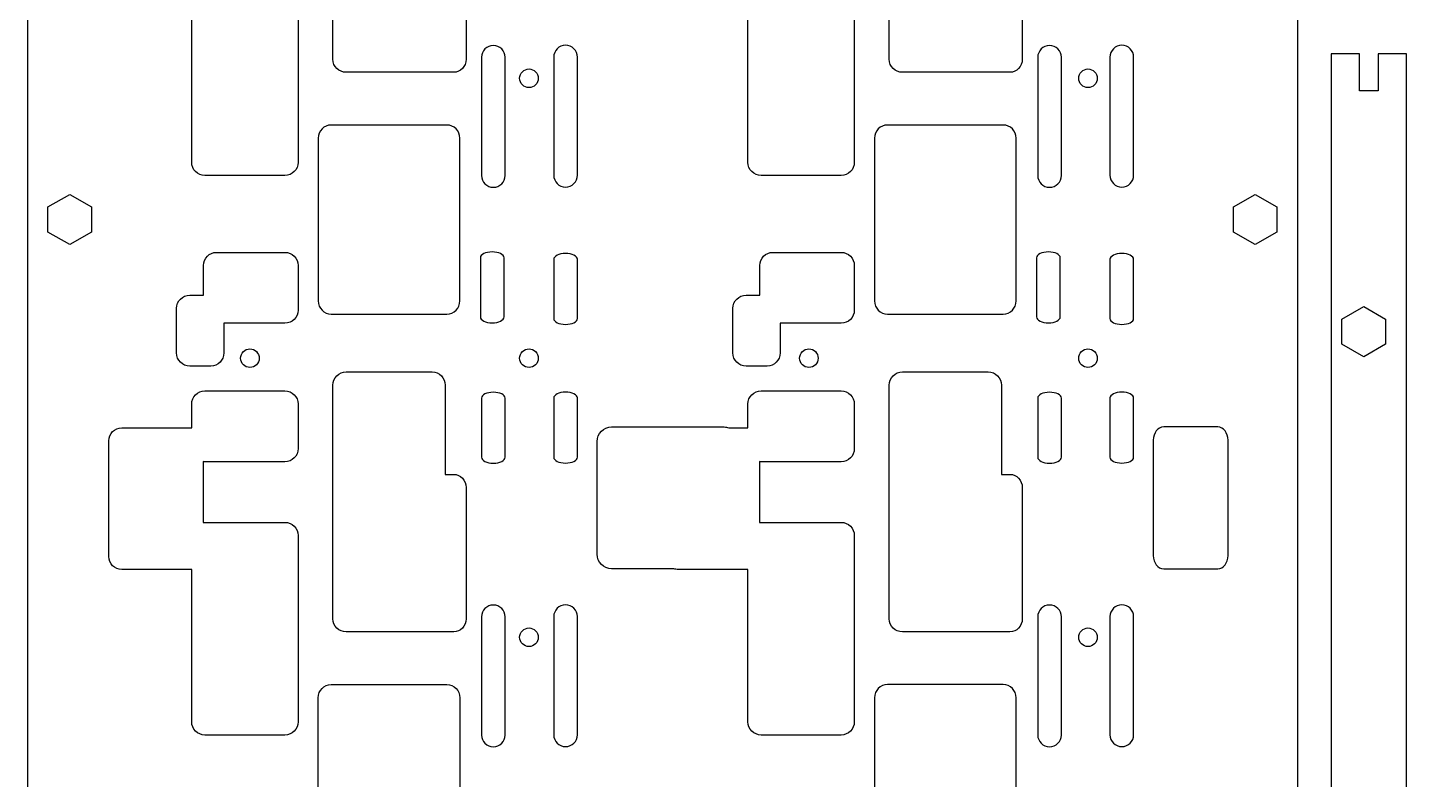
# Model space of a CAD drawing. Extents: x 6 to 603, y -295 to -9.
# Drawn here: x 454 to 602.8, y -213.4 to -132.2 of the extents above; entities that cross this region are included whole.
import ezdxf

# ---------------------------------------------------------------- set-up
doc = ezdxf.new("R2010")
doc.units = 0
doc.layers.add('PCB_LAYER', color=7, linetype='CONTINUOUS')
doc.layers.add('UNDER_PCB_V3', color=7, linetype='CONTINUOUS')

# ---------------------------------------------------------------- blocks, each defined once
blk = doc.blocks.new('BLOCK_14')
at = {"layer": 'UNDER_PCB_V3'}
blk.add_open_spline([(477.98, -166.89), (477.42, -166.89), (476.97, -167.34), (476.97, -167.9), (476.97, -168.45), (477.42, -168.9), (477.98, -168.9), (478.53, -168.9), (478.98, -168.45), (478.98, -167.9), (478.98, -167.34), (478.53, -166.89), (477.98, -166.89), (477.98, -166.89), (477.98, -166.89), (477.98, -166.89)], degree=3, knots=[0, 0, 0, 0, 1, 1, 1, 2, 2, 2, 3, 3, 3, 4, 4, 4, 5, 5, 5, 5], dxfattribs=at)
blk = doc.blocks.new('BLOCK_15')
at = {"layer": 'UNDER_PCB_V3'}
blk.add_open_spline([(508.11, -197.02), (507.55, -197.02), (507.1, -197.47), (507.1, -198.03), (507.1, -198.58), (507.55, -199.03), (508.11, -199.03), (508.66, -199.03), (509.11, -198.58), (509.11, -198.03), (509.11, -197.47), (508.66, -197.02), (508.11, -197.02), (508.11, -197.02), (508.11, -197.02), (508.11, -197.02)], degree=3, knots=[0, 0, 0, 0, 1, 1, 1, 2, 2, 2, 3, 3, 3, 4, 4, 4, 5, 5, 5, 5], dxfattribs=at)
blk = doc.blocks.new('BLOCK_16')
at = {"layer": 'UNDER_PCB_V3'}
blk.add_open_spline([(508.11, -166.89), (507.55, -166.89), (507.1, -167.34), (507.1, -167.9), (507.1, -168.45), (507.55, -168.9), (508.11, -168.9), (508.66, -168.9), (509.11, -168.45), (509.11, -167.9), (509.11, -167.34), (508.66, -166.89), (508.11, -166.89), (508.11, -166.89), (508.11, -166.89), (508.11, -166.89)], degree=3, knots=[0, 0, 0, 0, 1, 1, 1, 2, 2, 2, 3, 3, 3, 4, 4, 4, 5, 5, 5, 5], dxfattribs=at)
blk = doc.blocks.new('BLOCK_13')
at = {"layer": 'UNDER_PCB_V3'}
for name in ['BLOCK_14', 'BLOCK_16', 'BLOCK_15']:
    blk.add_blockref(name, (0, 0), dxfattribs=at)
blk = doc.blocks.new('BLOCK_18')
at = {"layer": 'UNDER_PCB_V3'}
blk.add_open_spline([(477.98, -106.54), (477.42, -106.54), (476.97, -106.99), (476.97, -107.54), (476.97, -108.1), (477.42, -108.55), (477.98, -108.55), (478.53, -108.55), (478.98, -108.1), (478.98, -107.54), (478.98, -106.99), (478.53, -106.54), (477.98, -106.54), (477.98, -106.54), (477.98, -106.54), (477.98, -106.54)], degree=3, knots=[0, 0, 0, 0, 1, 1, 1, 2, 2, 2, 3, 3, 3, 4, 4, 4, 5, 5, 5, 5], dxfattribs=at)
blk = doc.blocks.new('BLOCK_19')
at = {"layer": 'UNDER_PCB_V3'}
blk.add_open_spline([(508.11, -136.67), (507.55, -136.67), (507.1, -137.12), (507.1, -137.67), (507.1, -138.23), (507.55, -138.68), (508.11, -138.68), (508.66, -138.68), (509.11, -138.23), (509.11, -137.67), (509.11, -137.12), (508.66, -136.67), (508.11, -136.67), (508.11, -136.67), (508.11, -136.67), (508.11, -136.67)], degree=3, knots=[0, 0, 0, 0, 1, 1, 1, 2, 2, 2, 3, 3, 3, 4, 4, 4, 5, 5, 5, 5], dxfattribs=at)
blk = doc.blocks.new('BLOCK_20')
at = {"layer": 'UNDER_PCB_V3'}
blk.add_open_spline([(508.11, -106.54), (507.55, -106.54), (507.1, -106.99), (507.1, -107.54), (507.1, -108.1), (507.55, -108.55), (508.11, -108.55), (508.66, -108.55), (509.11, -108.1), (509.11, -107.54), (509.11, -106.99), (508.66, -106.54), (508.11, -106.54), (508.11, -106.54), (508.11, -106.54), (508.11, -106.54)], degree=3, knots=[0, 0, 0, 0, 1, 1, 1, 2, 2, 2, 3, 3, 3, 4, 4, 4, 5, 5, 5, 5], dxfattribs=at)
blk = doc.blocks.new('BLOCK_17')
at = {"layer": 'UNDER_PCB_V3'}
for name in ['BLOCK_18', 'BLOCK_20', 'BLOCK_19']:
    blk.add_blockref(name, (0, 0), dxfattribs=at)
blk = doc.blocks.new('BLOCK_30')
at = {"layer": 'UNDER_PCB_V3'}
blk.add_open_spline([(538.33, -166.89), (537.78, -166.89), (537.33, -167.34), (537.33, -167.9), (537.33, -168.45), (537.78, -168.9), (538.33, -168.9), (538.88, -168.9), (539.33, -168.45), (539.33, -167.9), (539.33, -167.34), (538.88, -166.89), (538.33, -166.89), (538.33, -166.89), (538.33, -166.89), (538.33, -166.89)], degree=3, knots=[0, 0, 0, 0, 1, 1, 1, 2, 2, 2, 3, 3, 3, 4, 4, 4, 5, 5, 5, 5], dxfattribs=at)
blk = doc.blocks.new('BLOCK_31')
at = {"layer": 'UNDER_PCB_V3'}
blk.add_open_spline([(568.46, -197.02), (567.91, -197.02), (567.46, -197.47), (567.46, -198.03), (567.46, -198.58), (567.91, -199.03), (568.46, -199.03), (569.02, -199.03), (569.47, -198.58), (569.47, -198.03), (569.47, -197.47), (569.02, -197.02), (568.46, -197.02), (568.46, -197.02), (568.46, -197.02), (568.46, -197.02)], degree=3, knots=[0, 0, 0, 0, 1, 1, 1, 2, 2, 2, 3, 3, 3, 4, 4, 4, 5, 5, 5, 5], dxfattribs=at)
blk = doc.blocks.new('BLOCK_32')
at = {"layer": 'UNDER_PCB_V3'}
blk.add_open_spline([(568.46, -166.89), (567.91, -166.89), (567.46, -167.34), (567.46, -167.9), (567.46, -168.45), (567.91, -168.9), (568.46, -168.9), (569.02, -168.9), (569.47, -168.45), (569.47, -167.9), (569.47, -167.34), (569.02, -166.89), (568.46, -166.89), (568.46, -166.89), (568.46, -166.89), (568.46, -166.89)], degree=3, knots=[0, 0, 0, 0, 1, 1, 1, 2, 2, 2, 3, 3, 3, 4, 4, 4, 5, 5, 5, 5], dxfattribs=at)
blk = doc.blocks.new('BLOCK_29')
at = {"layer": 'UNDER_PCB_V3'}
for name in ['BLOCK_30', 'BLOCK_32', 'BLOCK_31']:
    blk.add_blockref(name, (0, 0), dxfattribs=at)
blk = doc.blocks.new('BLOCK_34')
at = {"layer": 'UNDER_PCB_V3'}
blk.add_open_spline([(538.33, -106.54), (537.78, -106.54), (537.33, -106.99), (537.33, -107.54), (537.33, -108.1), (537.78, -108.55), (538.33, -108.55), (538.88, -108.55), (539.33, -108.1), (539.33, -107.54), (539.33, -106.99), (538.88, -106.54), (538.33, -106.54), (538.33, -106.54), (538.33, -106.54), (538.33, -106.54)], degree=3, knots=[0, 0, 0, 0, 1, 1, 1, 2, 2, 2, 3, 3, 3, 4, 4, 4, 5, 5, 5, 5], dxfattribs=at)
blk = doc.blocks.new('BLOCK_35')
at = {"layer": 'UNDER_PCB_V3'}
blk.add_open_spline([(568.46, -136.67), (567.91, -136.67), (567.46, -137.12), (567.46, -137.67), (567.46, -138.23), (567.91, -138.68), (568.46, -138.68), (569.02, -138.68), (569.47, -138.23), (569.47, -137.67), (569.47, -137.12), (569.02, -136.67), (568.46, -136.67), (568.46, -136.67), (568.46, -136.67), (568.46, -136.67)], degree=3, knots=[0, 0, 0, 0, 1, 1, 1, 2, 2, 2, 3, 3, 3, 4, 4, 4, 5, 5, 5, 5], dxfattribs=at)
blk = doc.blocks.new('BLOCK_36')
at = {"layer": 'UNDER_PCB_V3'}
blk.add_open_spline([(568.46, -106.54), (567.91, -106.54), (567.46, -106.99), (567.46, -107.54), (567.46, -108.1), (567.91, -108.55), (568.46, -108.55), (569.02, -108.55), (569.47, -108.1), (569.47, -107.54), (569.47, -106.99), (569.02, -106.54), (568.46, -106.54), (568.46, -106.54), (568.46, -106.54), (568.46, -106.54)], degree=3, knots=[0, 0, 0, 0, 1, 1, 1, 2, 2, 2, 3, 3, 3, 4, 4, 4, 5, 5, 5, 5], dxfattribs=at)
blk = doc.blocks.new('BLOCK_33')
at = {"layer": 'UNDER_PCB_V3'}
for name in ['BLOCK_34', 'BLOCK_36', 'BLOCK_35']:
    blk.add_blockref(name, (0, 0), dxfattribs=at)
blk = doc.blocks.new('BLOCK_42')
at = {"layer": 'UNDER_PCB_V3'}
for points in [[(500.65, -220.66), (500.61, -220.66)], [(497.71, -223.54), (497.71, -223.54)], [(516.81, -251.12), (516.81, -251.12)], [(516.8, -265.66), (516.8, -265.66)], [(519.67, -268.22), (519.67, -268.22)]]:
    blk.add_lwpolyline(points, dxfattribs=at)
blk.add_open_spline([(504.33, -282.45), (504.33, -282.45), (504.33, -273.59), (504.33, -272.76), (504.33, -271.92), (503.72, -271.11), (502.94, -271.11), (502.16, -271.11), (501.97, -271.11), (501.23, -271.11), (499.07, -271.11), (500.62, -273.4), (498.96, -273.4), (497.95, -273.4), (494.66, -273.4), (487.95, -273.4), (486.38, -273.4), (485.92, -272.91), (485.92, -271.98), (485.92, -271.62), (485.92, -266.51), (485.92, -261.1), (485.92, -260.49), (486.92, -259.87), (486.92, -259.22), (486.93, -247.49), (486.94, -231.19), (486.94, -231.19), (486.94, -230.4), (487.58, -229.77), (488.36, -229.77), (488.36, -229.77), (496.63, -229.77), (496.63, -229.77), (496.63, -229.77), (497.71, -229.9), (497.71, -228.46), (497.71, -228.46), (497.71, -225.3), (497.71, -224.45), (497.71, -223.6), (496.64, -223.54), (496.64, -223.54), (496.64, -223.54), (486.76, -223.54), (486.76, -223.54), (485.98, -223.54), (485.35, -222.91), (485.35, -222.13), (485.35, -222.13), (485.35, -204.55), (485.35, -204.55), (485.35, -203.77), (485.98, -203.13), (486.76, -203.13), (486.76, -203.13), (499.24, -203.13), (499.24, -203.13), (500.02, -203.13), (500.65, -203.77), (500.65, -204.55), (500.65, -204.55), (500.65, -220.66), (500.65, -220.66), (500.65, -220.66), (502.86, -220.66), (502.86, -220.66), (502.86, -220.66), (502.86, -217.47), (502.86, -217.47), (502.86, -217.12), (503.43, -216.83), (504.14, -216.83), (504.84, -216.83), (505.41, -217.12), (505.41, -217.47), (505.41, -217.47), (505.41, -220.66), (505.41, -220.66), (505.41, -220.66), (510.78, -220.66), (510.78, -220.66), (510.78, -220.66), (510.78, -217.63), (510.78, -217.63), (510.78, -217.28), (511.35, -217), (512.05, -217), (512.76, -217), (513.33, -217.28), (513.33, -217.63), (513.33, -217.63), (513.33, -220.66), (513.33, -220.66), (513.33, -220.66), (516.81, -220.66), (516.81, -220.66), (516.81, -220.66), (516.81, -235.82), (516.81, -235.82), (516.82, -235.82), (516.83, -235.82), (516.84, -235.82), (516.84, -235.82), (531.62, -235.82), (531.62, -235.82), (531.68, -235.82), (531.73, -235.83), (531.79, -235.84), (531.79, -235.84), (531.79, -233.26), (531.79, -233.26), (531.79, -232.48), (532.42, -231.84), (533.2, -231.84), (533.2, -231.84), (541.85, -231.84), (541.85, -231.84), (542.63, -231.84), (543.27, -232.48), (543.27, -233.26), (543.27, -233.26), (543.27, -238.08), (543.27, -238.08), (543.27, -238.86), (542.63, -239.49), (541.85, -239.49), (541.85, -239.49), (533.2, -239.49), (533.2, -239.49), (533.15, -239.49), (533.09, -239.48), (533.04, -239.48), (533.04, -239.48), (533.04, -246.05), (533.04, -246.05), (533.09, -246.04), (533.15, -246.03), (533.2, -246.03), (533.2, -246.03), (541.85, -246.03), (541.85, -246.03), (542.63, -246.03), (543.27, -246.67), (543.27, -247.45), (543.27, -247.45), (543.27, -267.57), (543.27, -267.57), (543.27, -268.36), (542.63, -268.99), (541.85, -268.99), (541.85, -268.99), (533.2, -268.99), (533.2, -268.99), (532.42, -268.99), (531.79, -268.36), (531.79, -267.93), (531.79, -267.93), (531.79, -251.46), (531.79, -251.46), (531.73, -251.12), (531.68, -251.13), (531.62, -251.13), (531.62, -251.13), (516.84, -251.13), (516.84, -251.13), (516.83, -251.13), (516.82, -251.12), (516.81, -251.12), (516.81, -251.12), (516.8, -264.31), (516.8, -265.6), (516.8, -267.11), (517.86, -268.22), (519.67, -268.22), (519.76, -268.22), (522.07, -268.22), (523.1, -268.22), (524.31, -268.22), (525.68, -269.03), (525.68, -270.78), (525.68, -270.86), (525.68, -272.85), (525.68, -282.45)], degree=3, knots=[0, 0, 0, 0, 1, 1, 1, 2, 2, 2, 3, 3, 3, 4, 4, 4, 5, 5, 5, 6, 6, 6, 7, 7, 7, 8, 8, 8, 9, 9, 9, 10, 10, 10, 11, 11, 11, 12, 12, 12, 13, 13, 13, 14, 14, 14, 15, 15, 15, 16, 16, 16, 17, 17, 17, 18, 18, 18, 19, 19, 19, 20, 20, 20, 21, 21, 21, 22, 22, 22, 23, 23, 23, 24, 24, 24, 25, 25, 25, 26, 26, 26, 27, 27, 27, 28, 28, 28, 29, 29, 29, 30, 30, 30, 31, 31, 31, 32, 32, 32, 33, 33, 33, 34, 34, 34, 35, 35, 35, 36, 36, 36, 37, 37, 37, 38, 38, 38, 39, 39, 39, 40, 40, 40, 41, 41, 41, 42, 42, 42, 43, 43, 43, 44, 44, 44, 45, 45, 45, 46, 46, 46, 47, 47, 47, 48, 48, 48, 49, 49, 49, 50, 50, 50, 51, 51, 51, 52, 52, 52, 53, 53, 53, 54, 54, 54, 55, 55, 55, 56, 56, 56, 57, 57, 57, 58, 58, 58, 59, 59, 59, 60, 60, 60, 61, 61, 61, 61], dxfattribs=at)
blk = doc.blocks.new('BLOCK_41')
at = {"layer": 'UNDER_PCB_V3'}
for points in [[(502.86, -220.66), (502.86, -220.66)], [(505.41, -220.66), (505.41, -220.66)]]:
    blk.add_lwpolyline(points, dxfattribs=at)
blk.add_blockref('BLOCK_42', (0, 0), dxfattribs=at)
blk = doc.blocks.new('BLOCK_43')
at = {"layer": 'UNDER_PCB_V3'}
for points in [[(460.87, -154.28), (458.52, -155.63), (456.17, -154.28), (456.17, -151.56), (458.52, -150.21), (460.87, -151.56), (460.87, -154.28)], [(588.87, -154.28), (586.52, -155.63), (584.17, -154.28), (584.17, -151.56), (586.52, -150.21), (588.87, -151.56), (588.87, -154.28)]]:
    blk.add_lwpolyline(points, dxfattribs=at)
blk = doc.blocks.new('BLOCK_44')
at = {"layer": 'UNDER_PCB_V3'}
for points in [[(453.97, -25.91), (453.97, -279.91)], [(591.13, -279.91), (591.13, -25.91)]]:
    blk.add_lwpolyline(points, dxfattribs=at)
blk = doc.blocks.new('BLOCK_10')
at = {"layer": 'UNDER_PCB_V3'}
for points, knots in [([(486.94, -110.39), (486.94, -110.39), (486.94, -127.14), (486.94, -127.14), (486.94, -127.14), (486.94, -134.51), (486.94, -134.51), (486.94, -134.51), (486.94, -135.62), (486.94, -135.62), (486.94, -136.4), (487.58, -137.03), (488.36, -137.03), (488.36, -137.03), (497.64, -137.03), (497.64, -137.03), (497.64, -137.03), (499.02, -137.03), (499.02, -137.03), (499.02, -137.03), (499.98, -137.03), (499.98, -137.03), (500.72, -137.03), (501.31, -136.4), (501.31, -135.62), (501.31, -135.62), (501.31, -121.44), (501.31, -121.44), (501.31, -120.66), (500.72, -120.02), (499.98, -120.02), (499.98, -120.02), (499.06, -120.02), (499.06, -120.02), (499.06, -120.02), (499.06, -110.39), (499.06, -110.39), (499.06, -109.61), (498.43, -108.97), (497.64, -108.97), (497.64, -108.97), (488.36, -108.97), (488.36, -108.97), (487.58, -108.97), (486.94, -109.61), (486.94, -110.39)], [0, 0, 0, 0, 1, 1, 1, 2, 2, 2, 3, 3, 3, 4, 4, 4, 5, 5, 5, 6, 6, 6, 7, 7, 7, 8, 8, 8, 9, 9, 9, 10, 10, 10, 11, 11, 11, 12, 12, 12, 13, 13, 13, 14, 14, 14, 15, 15, 15, 15]), ([(547, -110.39), (547, -110.39), (547, -127.14), (547, -127.14), (547, -127.14), (547, -134.51), (547, -134.51), (547, -134.51), (547, -135.62), (547, -135.62), (547, -136.4), (547.64, -137.03), (548.42, -137.03), (548.42, -137.03), (557.7, -137.03), (557.7, -137.03), (557.7, -137.03), (559.08, -137.03), (559.08, -137.03), (559.08, -137.03), (560.04, -137.03), (560.04, -137.03), (560.77, -137.03), (561.37, -136.4), (561.37, -135.62), (561.37, -135.62), (561.37, -121.44), (561.37, -121.44), (561.37, -120.66), (560.77, -120.02), (560.04, -120.02), (560.04, -120.02), (559.12, -120.02), (559.12, -120.02), (559.12, -120.02), (559.12, -110.39), (559.12, -110.39), (559.12, -109.61), (558.48, -108.97), (557.7, -108.97), (557.7, -108.97), (548.42, -108.97), (548.42, -108.97), (547.64, -108.97), (547, -109.61), (547, -110.39)], [0, 0, 0, 0, 1, 1, 1, 2, 2, 2, 3, 3, 3, 4, 4, 4, 5, 5, 5, 6, 6, 6, 7, 7, 7, 8, 8, 8, 9, 9, 9, 10, 10, 10, 11, 11, 11, 12, 12, 12, 13, 13, 13, 14, 14, 14, 15, 15, 15, 15]), ([(471.69, -112.43), (471.69, -112.43), (471.69, -115.01), (471.69, -115.01), (471.64, -115), (471.58, -114.99), (471.53, -114.99), (471.53, -114.99), (464.16, -114.99), (464.16, -114.99), (463.37, -114.99), (462.74, -115.63), (462.74, -116.41), (462.74, -116.41), (462.74, -128.88), (462.74, -128.88), (462.74, -129.67), (463.37, -130.3), (464.16, -130.3), (464.16, -130.3), (471.53, -130.3), (471.53, -130.3), (471.58, -130.3), (471.64, -130.29), (471.69, -130.28), (471.69, -130.28), (471.69, -146.75), (471.69, -146.75), (471.69, -147.53), (472.33, -148.17), (473.11, -148.17), (473.11, -148.17), (481.75, -148.17), (481.75, -148.17), (482.54, -148.17), (483.17, -147.53), (483.17, -146.75), (483.17, -146.75), (483.17, -126.62), (483.17, -126.62), (483.17, -125.84), (482.54, -125.21), (481.75, -125.21), (481.75, -125.21), (473.11, -125.21), (473.11, -125.21), (473.05, -125.21), (473, -125.22), (472.94, -125.22), (472.94, -125.22), (472.94, -118.65), (472.94, -118.65), (473, -118.66), (473.05, -118.67), (473.11, -118.67), (473.11, -118.67), (481.75, -118.67), (481.75, -118.67), (482.54, -118.67), (483.17, -118.03), (483.17, -117.25), (483.17, -117.25), (483.17, -112.43), (483.17, -112.43), (483.17, -111.65), (482.54, -111.01), (481.75, -111.01), (481.75, -111.01), (473.11, -111.01), (473.11, -111.01), (472.33, -111.01), (471.69, -111.65), (471.69, -112.43)], [0, 0, 0, 0, 1, 1, 1, 2, 2, 2, 3, 3, 3, 4, 4, 4, 5, 5, 5, 6, 6, 6, 7, 7, 7, 8, 8, 8, 9, 9, 9, 10, 10, 10, 11, 11, 11, 12, 12, 12, 13, 13, 13, 14, 14, 14, 15, 15, 15, 16, 16, 16, 17, 17, 17, 18, 18, 18, 19, 19, 19, 20, 20, 20, 21, 21, 21, 22, 22, 22, 23, 23, 23, 24, 24, 24, 24]), ([(531.75, -112.43), (531.75, -112.43), (531.75, -115.01), (531.75, -115.01), (531.7, -115), (531.64, -114.99), (531.59, -114.99), (531.59, -114.99), (529.67, -114.99), (529.67, -114.99), (529.52, -114.94), (529.36, -114.91), (529.19, -114.91), (529.19, -114.91), (517.03, -114.91), (517.03, -114.91), (516.16, -114.91), (515.46, -115.62), (515.46, -116.49), (515.46, -116.49), (515.46, -128.64), (515.46, -128.64), (515.46, -129.51), (516.16, -130.22), (517.03, -130.22), (517.03, -130.22), (523.76, -130.22), (523.76, -130.22), (523.9, -130.27), (524.05, -130.3), (524.22, -130.3), (524.22, -130.3), (531.59, -130.3), (531.59, -130.3), (531.64, -130.3), (531.7, -130.29), (531.75, -130.28), (531.75, -130.28), (531.75, -146.75), (531.75, -146.75), (531.75, -147.53), (532.39, -148.17), (533.17, -148.17), (533.17, -148.17), (541.81, -148.17), (541.81, -148.17), (542.6, -148.17), (543.23, -147.53), (543.23, -146.75), (543.23, -146.75), (543.23, -126.62), (543.23, -126.62), (543.23, -125.84), (542.6, -125.21), (541.81, -125.21), (541.81, -125.21), (533.17, -125.21), (533.17, -125.21), (533.11, -125.21), (533.06, -125.22), (533, -125.22), (533, -125.22), (533, -118.65), (533, -118.65), (533.06, -118.66), (533.11, -118.67), (533.17, -118.67), (533.17, -118.67), (541.81, -118.67), (541.81, -118.67), (542.6, -118.67), (543.23, -118.03), (543.23, -117.25), (543.23, -117.25), (543.23, -112.43), (543.23, -112.43), (543.23, -111.65), (542.6, -111.01), (541.81, -111.01), (541.81, -111.01), (533.17, -111.01), (533.17, -111.01), (532.39, -111.01), (531.75, -111.65), (531.75, -112.43)], [0, 0, 0, 0, 1, 1, 1, 2, 2, 2, 3, 3, 3, 4, 4, 4, 5, 5, 5, 6, 6, 6, 7, 7, 7, 8, 8, 8, 9, 9, 9, 10, 10, 10, 11, 11, 11, 12, 12, 12, 13, 13, 13, 14, 14, 14, 15, 15, 15, 16, 16, 16, 17, 17, 17, 18, 18, 18, 19, 19, 19, 20, 20, 20, 21, 21, 21, 22, 22, 22, 23, 23, 23, 24, 24, 24, 25, 25, 25, 26, 26, 26, 27, 27, 27, 28, 28, 28, 28]), ([(504.26, -134.13), (504.96, -134.13), (505.53, -134.71), (505.53, -135.41), (505.53, -135.41), (505.53, -148.17), (505.53, -148.17), (505.53, -148.87), (504.96, -149.44), (504.26, -149.44), (504.26, -149.44), (504.26, -149.44), (504.26, -149.44), (503.55, -149.44), (502.98, -148.87), (502.98, -148.17), (502.98, -148.17), (502.98, -135.41), (502.98, -135.41), (502.98, -134.71), (503.55, -134.13), (504.26, -134.13), (504.26, -134.13), (504.26, -134.13), (504.26, -134.13)], [0, 0, 0, 0, 1, 1, 1, 2, 2, 2, 3, 3, 3, 4, 4, 4, 5, 5, 5, 6, 6, 6, 7, 7, 7, 8, 8, 8, 8]), ([(512.05, -134.11), (512.76, -134.11), (513.33, -134.68), (513.33, -135.38), (513.33, -135.38), (513.33, -148.14), (513.33, -148.14), (513.33, -148.84), (512.76, -149.42), (512.05, -149.42), (512.05, -149.42), (512.05, -149.42), (512.05, -149.42), (511.35, -149.42), (510.78, -148.84), (510.78, -148.14), (510.78, -148.14), (510.78, -135.38), (510.78, -135.38), (510.78, -134.68), (511.35, -134.11), (512.05, -134.11), (512.05, -134.11), (512.05, -134.11), (512.05, -134.11)], [0, 0, 0, 0, 1, 1, 1, 2, 2, 2, 3, 3, 3, 4, 4, 4, 5, 5, 5, 6, 6, 6, 7, 7, 7, 8, 8, 8, 8]), ([(564.32, -134.13), (565.02, -134.13), (565.59, -134.71), (565.59, -135.41), (565.59, -135.41), (565.59, -148.17), (565.59, -148.17), (565.59, -148.87), (565.02, -149.44), (564.32, -149.44), (564.32, -149.44), (564.32, -149.44), (564.32, -149.44), (563.61, -149.44), (563.04, -148.87), (563.04, -148.17), (563.04, -148.17), (563.04, -135.41), (563.04, -135.41), (563.04, -134.71), (563.61, -134.13), (564.32, -134.13), (564.32, -134.13), (564.32, -134.13), (564.32, -134.13)], [0, 0, 0, 0, 1, 1, 1, 2, 2, 2, 3, 3, 3, 4, 4, 4, 5, 5, 5, 6, 6, 6, 7, 7, 7, 8, 8, 8, 8]), ([(572.11, -134.11), (572.82, -134.11), (573.39, -134.68), (573.39, -135.38), (573.39, -135.38), (573.39, -148.14), (573.39, -148.14), (573.39, -148.84), (572.82, -149.42), (572.11, -149.42), (572.11, -149.42), (572.11, -149.42), (572.11, -149.42), (571.41, -149.42), (570.84, -148.84), (570.84, -148.14), (570.84, -148.14), (570.84, -135.38), (570.84, -135.38), (570.84, -134.68), (571.41, -134.11), (572.11, -134.11), (572.11, -134.11), (572.11, -134.11), (572.11, -134.11)], [0, 0, 0, 0, 1, 1, 1, 2, 2, 2, 3, 3, 3, 4, 4, 4, 5, 5, 5, 6, 6, 6, 7, 7, 7, 8, 8, 8, 8]), ([(499.24, -142.72), (500.02, -142.72), (500.65, -143.36), (500.65, -144.14), (500.65, -144.14), (500.65, -161.71), (500.65, -161.71), (500.65, -162.5), (500.02, -163.13), (499.24, -163.13), (499.24, -163.13), (486.76, -163.13), (486.76, -163.13), (485.98, -163.13), (485.35, -162.5), (485.35, -161.71), (485.35, -161.71), (485.35, -144.14), (485.35, -144.14), (485.35, -143.36), (485.98, -142.72), (486.76, -142.72), (486.76, -142.72), (499.24, -142.72), (499.24, -142.72)], [0, 0, 0, 0, 1, 1, 1, 2, 2, 2, 3, 3, 3, 4, 4, 4, 5, 5, 5, 6, 6, 6, 7, 7, 7, 8, 8, 8, 8]), ([(559.3, -142.72), (560.08, -142.72), (560.71, -143.36), (560.71, -144.14), (560.71, -144.14), (560.71, -161.71), (560.71, -161.71), (560.71, -162.5), (560.08, -163.13), (559.3, -163.13), (559.3, -163.13), (546.82, -163.13), (546.82, -163.13), (546.04, -163.13), (545.41, -162.5), (545.41, -161.71), (545.41, -161.71), (545.41, -144.14), (545.41, -144.14), (545.41, -143.36), (546.04, -142.72), (546.82, -142.72), (546.82, -142.72), (559.3, -142.72), (559.3, -142.72)], [0, 0, 0, 0, 1, 1, 1, 2, 2, 2, 3, 3, 3, 4, 4, 4, 5, 5, 5, 6, 6, 6, 7, 7, 7, 8, 8, 8, 8]), ([(472.97, -157.88), (472.97, -157.88), (472.97, -161.09), (472.97, -161.09), (472.97, -161.09), (471.48, -161.09), (471.48, -161.09), (470.7, -161.09), (470.06, -161.73), (470.06, -162.51), (470.06, -162.51), (470.06, -167.33), (470.06, -167.33), (470.06, -168.11), (470.7, -168.75), (471.48, -168.75), (471.48, -168.75), (473.75, -168.75), (473.75, -168.75), (474.53, -168.75), (475.16, -168.11), (475.16, -167.33), (475.16, -167.33), (475.16, -164.12), (475.16, -164.12), (475.16, -164.12), (481.75, -164.12), (481.75, -164.12), (482.54, -164.12), (483.17, -163.49), (483.17, -162.7), (483.17, -162.7), (483.17, -157.88), (483.17, -157.88), (483.17, -157.1), (482.54, -156.47), (481.75, -156.47), (481.75, -156.47), (474.38, -156.47), (474.38, -156.47), (473.6, -156.47), (472.97, -157.1), (472.97, -157.88)], [0, 0, 0, 0, 1, 1, 1, 2, 2, 2, 3, 3, 3, 4, 4, 4, 5, 5, 5, 6, 6, 6, 7, 7, 7, 8, 8, 8, 9, 9, 9, 10, 10, 10, 11, 11, 11, 12, 12, 12, 13, 13, 13, 14, 14, 14, 14]), ([(504.14, -156.42), (504.84, -156.42), (505.41, -156.7), (505.41, -157.06), (505.41, -157.06), (505.41, -163.44), (505.41, -163.44), (505.41, -163.8), (504.84, -164.08), (504.14, -164.08), (504.14, -164.08), (504.14, -164.08), (504.14, -164.08), (503.43, -164.08), (502.86, -163.8), (502.86, -163.44), (502.86, -163.44), (502.86, -157.06), (502.86, -157.06), (502.86, -156.7), (503.43, -156.42), (504.14, -156.42), (504.14, -156.42), (504.14, -156.42), (504.14, -156.42)], [0, 0, 0, 0, 1, 1, 1, 2, 2, 2, 3, 3, 3, 4, 4, 4, 5, 5, 5, 6, 6, 6, 7, 7, 7, 8, 8, 8, 8]), ([(512.05, -156.58), (512.76, -156.58), (513.33, -156.87), (513.33, -157.22), (513.33, -157.22), (513.33, -163.61), (513.33, -163.61), (513.33, -163.96), (512.76, -164.25), (512.05, -164.25), (512.05, -164.25), (512.05, -164.25), (512.05, -164.25), (511.35, -164.25), (510.78, -163.96), (510.78, -163.61), (510.78, -163.61), (510.78, -157.22), (510.78, -157.22), (510.78, -156.87), (511.35, -156.58), (512.05, -156.58), (512.05, -156.58), (512.05, -156.58), (512.05, -156.58)], [0, 0, 0, 0, 1, 1, 1, 2, 2, 2, 3, 3, 3, 4, 4, 4, 5, 5, 5, 6, 6, 6, 7, 7, 7, 8, 8, 8, 8]), ([(533.03, -157.88), (533.03, -157.88), (533.03, -161.09), (533.03, -161.09), (533.03, -161.09), (531.54, -161.09), (531.54, -161.09), (530.76, -161.09), (530.12, -161.73), (530.12, -162.51), (530.12, -162.51), (530.12, -167.33), (530.12, -167.33), (530.12, -168.11), (530.76, -168.75), (531.54, -168.75), (531.54, -168.75), (533.81, -168.75), (533.81, -168.75), (534.59, -168.75), (535.22, -168.11), (535.22, -167.33), (535.22, -167.33), (535.22, -164.12), (535.22, -164.12), (535.22, -164.12), (541.81, -164.12), (541.81, -164.12), (542.6, -164.12), (543.23, -163.49), (543.23, -162.7), (543.23, -162.7), (543.23, -157.88), (543.23, -157.88), (543.23, -157.1), (542.6, -156.47), (541.81, -156.47), (541.81, -156.47), (534.44, -156.47), (534.44, -156.47), (533.66, -156.47), (533.03, -157.1), (533.03, -157.88)], [0, 0, 0, 0, 1, 1, 1, 2, 2, 2, 3, 3, 3, 4, 4, 4, 5, 5, 5, 6, 6, 6, 7, 7, 7, 8, 8, 8, 9, 9, 9, 10, 10, 10, 11, 11, 11, 12, 12, 12, 13, 13, 13, 14, 14, 14, 14]), ([(564.2, -156.42), (564.9, -156.42), (565.47, -156.7), (565.47, -157.06), (565.47, -157.06), (565.47, -163.44), (565.47, -163.44), (565.47, -163.8), (564.9, -164.08), (564.2, -164.08), (564.2, -164.08), (564.2, -164.08), (564.2, -164.08), (563.49, -164.08), (562.92, -163.8), (562.92, -163.44), (562.92, -163.44), (562.92, -157.06), (562.92, -157.06), (562.92, -156.7), (563.49, -156.42), (564.2, -156.42), (564.2, -156.42), (564.2, -156.42), (564.2, -156.42)], [0, 0, 0, 0, 1, 1, 1, 2, 2, 2, 3, 3, 3, 4, 4, 4, 5, 5, 5, 6, 6, 6, 7, 7, 7, 8, 8, 8, 8]), ([(572.11, -156.58), (572.82, -156.58), (573.39, -156.87), (573.39, -157.22), (573.39, -157.22), (573.39, -163.61), (573.39, -163.61), (573.39, -163.96), (572.82, -164.25), (572.11, -164.25), (572.11, -164.25), (572.11, -164.25), (572.11, -164.25), (571.41, -164.25), (570.84, -163.96), (570.84, -163.61), (570.84, -163.61), (570.84, -157.22), (570.84, -157.22), (570.84, -156.87), (571.41, -156.58), (572.11, -156.58), (572.11, -156.58), (572.11, -156.58), (572.11, -156.58)], [0, 0, 0, 0, 1, 1, 1, 2, 2, 2, 3, 3, 3, 4, 4, 4, 5, 5, 5, 6, 6, 6, 7, 7, 7, 8, 8, 8, 8]), ([(486.94, -170.8), (486.94, -170.8), (486.94, -187.55), (486.94, -187.55), (486.94, -187.55), (486.94, -194.92), (486.94, -194.92), (486.94, -194.92), (486.94, -196.03), (486.94, -196.03), (486.94, -196.81), (487.58, -197.45), (488.36, -197.45), (488.36, -197.45), (497.64, -197.45), (497.64, -197.45), (497.64, -197.45), (499.02, -197.45), (499.02, -197.45), (499.02, -197.45), (499.98, -197.45), (499.98, -197.45), (500.72, -197.45), (501.31, -196.81), (501.31, -196.03), (501.31, -196.03), (501.31, -181.85), (501.31, -181.85), (501.31, -181.07), (500.72, -180.44), (499.98, -180.44), (499.98, -180.44), (499.06, -180.44), (499.06, -180.44), (499.06, -180.44), (499.06, -170.8), (499.06, -170.8), (499.06, -170.02), (498.43, -169.38), (497.64, -169.38), (497.64, -169.38), (488.36, -169.38), (488.36, -169.38), (487.58, -169.38), (486.94, -170.02), (486.94, -170.8)], [0, 0, 0, 0, 1, 1, 1, 2, 2, 2, 3, 3, 3, 4, 4, 4, 5, 5, 5, 6, 6, 6, 7, 7, 7, 8, 8, 8, 9, 9, 9, 10, 10, 10, 11, 11, 11, 12, 12, 12, 13, 13, 13, 14, 14, 14, 15, 15, 15, 15]), ([(547, -170.8), (547, -170.8), (547, -187.55), (547, -187.55), (547, -187.55), (547, -194.92), (547, -194.92), (547, -194.92), (547, -196.03), (547, -196.03), (547, -196.81), (547.64, -197.45), (548.42, -197.45), (548.42, -197.45), (557.7, -197.45), (557.7, -197.45), (557.7, -197.45), (559.08, -197.45), (559.08, -197.45), (559.08, -197.45), (560.04, -197.45), (560.04, -197.45), (560.77, -197.45), (561.37, -196.81), (561.37, -196.03), (561.37, -196.03), (561.37, -181.85), (561.37, -181.85), (561.37, -181.07), (560.77, -180.44), (560.04, -180.44), (560.04, -180.44), (559.12, -180.44), (559.12, -180.44), (559.12, -180.44), (559.12, -170.8), (559.12, -170.8), (559.12, -170.02), (558.48, -169.38), (557.7, -169.38), (557.7, -169.38), (548.42, -169.38), (548.42, -169.38), (547.64, -169.38), (547, -170.02), (547, -170.8)], [0, 0, 0, 0, 1, 1, 1, 2, 2, 2, 3, 3, 3, 4, 4, 4, 5, 5, 5, 6, 6, 6, 7, 7, 7, 8, 8, 8, 9, 9, 9, 10, 10, 10, 11, 11, 11, 12, 12, 12, 13, 13, 13, 14, 14, 14, 15, 15, 15, 15]), ([(471.69, -172.84), (471.69, -172.84), (471.69, -175.42), (471.69, -175.42), (471.64, -175.42), (471.58, -175.41), (471.53, -175.41), (471.53, -175.41), (464.16, -175.41), (464.16, -175.41), (463.37, -175.41), (462.74, -176.04), (462.74, -176.82), (462.74, -176.82), (462.74, -189.3), (462.74, -189.3), (462.74, -190.08), (463.37, -190.71), (464.16, -190.71), (464.16, -190.71), (471.53, -190.71), (471.53, -190.71), (471.58, -190.71), (471.64, -190.7), (471.69, -190.7), (471.69, -190.7), (471.69, -207.16), (471.69, -207.16), (471.69, -207.94), (472.33, -208.58), (473.11, -208.58), (473.11, -208.58), (481.75, -208.58), (481.75, -208.58), (482.54, -208.58), (483.17, -207.94), (483.17, -207.16), (483.17, -207.16), (483.17, -187.04), (483.17, -187.04), (483.17, -186.25), (482.54, -185.62), (481.75, -185.62), (481.75, -185.62), (473.11, -185.62), (473.11, -185.62), (473.05, -185.62), (473, -185.63), (472.94, -185.64), (472.94, -185.64), (472.94, -179.06), (472.94, -179.06), (473, -179.07), (473.05, -179.08), (473.11, -179.08), (473.11, -179.08), (481.75, -179.08), (481.75, -179.08), (482.54, -179.08), (483.17, -178.45), (483.17, -177.66), (483.17, -177.66), (483.17, -172.84), (483.17, -172.84), (483.17, -172.06), (482.54, -171.43), (481.75, -171.43), (481.75, -171.43), (473.11, -171.43), (473.11, -171.43), (472.33, -171.43), (471.69, -172.06), (471.69, -172.84)], [0, 0, 0, 0, 1, 1, 1, 2, 2, 2, 3, 3, 3, 4, 4, 4, 5, 5, 5, 6, 6, 6, 7, 7, 7, 8, 8, 8, 9, 9, 9, 10, 10, 10, 11, 11, 11, 12, 12, 12, 13, 13, 13, 14, 14, 14, 15, 15, 15, 16, 16, 16, 17, 17, 17, 18, 18, 18, 19, 19, 19, 20, 20, 20, 21, 21, 21, 22, 22, 22, 23, 23, 23, 24, 24, 24, 24]), ([(504.26, -171.57), (504.96, -171.57), (505.53, -171.85), (505.53, -172.2), (505.53, -172.2), (505.53, -178.59), (505.53, -178.59), (505.53, -178.95), (504.96, -179.23), (504.26, -179.23), (504.26, -179.23), (504.26, -179.23), (504.26, -179.23), (503.55, -179.23), (502.98, -178.95), (502.98, -178.59), (502.98, -178.59), (502.98, -172.2), (502.98, -172.2), (502.98, -171.85), (503.55, -171.57), (504.26, -171.57), (504.26, -171.57), (504.26, -171.57), (504.26, -171.57)], [0, 0, 0, 0, 1, 1, 1, 2, 2, 2, 3, 3, 3, 4, 4, 4, 5, 5, 5, 6, 6, 6, 7, 7, 7, 8, 8, 8, 8]), ([(512.05, -171.55), (512.76, -171.55), (513.33, -171.84), (513.33, -172.19), (513.33, -172.19), (513.33, -178.58), (513.33, -178.58), (513.33, -178.93), (512.76, -179.22), (512.05, -179.22), (512.05, -179.22), (512.05, -179.22), (512.05, -179.22), (511.35, -179.22), (510.78, -178.93), (510.78, -178.58), (510.78, -178.58), (510.78, -172.19), (510.78, -172.19), (510.78, -171.84), (511.35, -171.55), (512.05, -171.55), (512.05, -171.55), (512.05, -171.55), (512.05, -171.55)], [0, 0, 0, 0, 1, 1, 1, 2, 2, 2, 3, 3, 3, 4, 4, 4, 5, 5, 5, 6, 6, 6, 7, 7, 7, 8, 8, 8, 8]), ([(531.75, -172.84), (531.75, -172.84), (531.75, -175.42), (531.75, -175.42), (531.7, -175.42), (531.64, -175.41), (531.59, -175.41), (531.59, -175.41), (529.67, -175.41), (529.67, -175.41), (529.52, -175.36), (529.36, -175.32), (529.19, -175.32), (529.19, -175.32), (517.03, -175.32), (517.03, -175.32), (516.16, -175.32), (515.46, -176.03), (515.46, -176.9), (515.46, -176.9), (515.46, -189.05), (515.46, -189.05), (515.46, -189.92), (516.16, -190.63), (517.03, -190.63), (517.03, -190.63), (523.76, -190.63), (523.76, -190.63), (523.9, -190.68), (524.05, -190.71), (524.22, -190.71), (524.22, -190.71), (531.59, -190.71), (531.59, -190.71), (531.64, -190.71), (531.7, -190.7), (531.75, -190.7), (531.75, -190.7), (531.75, -207.16), (531.75, -207.16), (531.75, -207.94), (532.39, -208.58), (533.17, -208.58), (533.17, -208.58), (541.81, -208.58), (541.81, -208.58), (542.6, -208.58), (543.23, -207.94), (543.23, -207.16), (543.23, -207.16), (543.23, -187.04), (543.23, -187.04), (543.23, -186.25), (542.6, -185.62), (541.81, -185.62), (541.81, -185.62), (533.17, -185.62), (533.17, -185.62), (533.11, -185.62), (533.06, -185.63), (533, -185.64), (533, -185.64), (533, -179.06), (533, -179.06), (533.06, -179.07), (533.11, -179.08), (533.17, -179.08), (533.17, -179.08), (541.81, -179.08), (541.81, -179.08), (542.6, -179.08), (543.23, -178.45), (543.23, -177.66), (543.23, -177.66), (543.23, -172.84), (543.23, -172.84), (543.23, -172.06), (542.6, -171.43), (541.81, -171.43), (541.81, -171.43), (533.17, -171.43), (533.17, -171.43), (532.39, -171.43), (531.75, -172.06), (531.75, -172.84)], [0, 0, 0, 0, 1, 1, 1, 2, 2, 2, 3, 3, 3, 4, 4, 4, 5, 5, 5, 6, 6, 6, 7, 7, 7, 8, 8, 8, 9, 9, 9, 10, 10, 10, 11, 11, 11, 12, 12, 12, 13, 13, 13, 14, 14, 14, 15, 15, 15, 16, 16, 16, 17, 17, 17, 18, 18, 18, 19, 19, 19, 20, 20, 20, 21, 21, 21, 22, 22, 22, 23, 23, 23, 24, 24, 24, 25, 25, 25, 26, 26, 26, 27, 27, 27, 28, 28, 28, 28]), ([(564.32, -171.57), (565.02, -171.57), (565.59, -171.85), (565.59, -172.2), (565.59, -172.2), (565.59, -178.59), (565.59, -178.59), (565.59, -178.95), (565.02, -179.23), (564.32, -179.23), (564.32, -179.23), (564.32, -179.23), (564.32, -179.23), (563.61, -179.23), (563.04, -178.95), (563.04, -178.59), (563.04, -178.59), (563.04, -172.2), (563.04, -172.2), (563.04, -171.85), (563.61, -171.57), (564.32, -171.57), (564.32, -171.57), (564.32, -171.57), (564.32, -171.57)], [0, 0, 0, 0, 1, 1, 1, 2, 2, 2, 3, 3, 3, 4, 4, 4, 5, 5, 5, 6, 6, 6, 7, 7, 7, 8, 8, 8, 8]), ([(572.11, -171.55), (572.82, -171.55), (573.39, -171.84), (573.39, -172.19), (573.39, -172.19), (573.39, -178.58), (573.39, -178.58), (573.39, -178.93), (572.82, -179.22), (572.11, -179.22), (572.11, -179.22), (572.11, -179.22), (572.11, -179.22), (571.41, -179.22), (570.84, -178.93), (570.84, -178.58), (570.84, -178.58), (570.84, -172.19), (570.84, -172.19), (570.84, -171.84), (571.41, -171.55), (572.11, -171.55), (572.11, -171.55), (572.11, -171.55), (572.11, -171.55)], [0, 0, 0, 0, 1, 1, 1, 2, 2, 2, 3, 3, 3, 4, 4, 4, 5, 5, 5, 6, 6, 6, 7, 7, 7, 8, 8, 8, 8]), ([(575.51, -176.74), (575.51, -175.96), (576.02, -175.32), (576.64, -175.32), (576.64, -175.32), (582.47, -175.32), (582.47, -175.32), (583.09, -175.32), (583.59, -175.96), (583.59, -176.74), (583.59, -176.74), (583.59, -189.21), (583.59, -189.21), (583.59, -190), (583.09, -190.63), (582.47, -190.63), (582.47, -190.63), (576.64, -190.63), (576.64, -190.63), (576.02, -190.63), (575.51, -190), (575.51, -189.21), (575.51, -189.21), (575.51, -176.74), (575.51, -176.74)], [0, 0, 0, 0, 1, 1, 1, 2, 2, 2, 3, 3, 3, 4, 4, 4, 5, 5, 5, 6, 6, 6, 7, 7, 7, 8, 8, 8, 8]), ([(504.26, -194.55), (504.96, -194.55), (505.53, -195.12), (505.53, -195.82), (505.53, -195.82), (505.53, -208.58), (505.53, -208.58), (505.53, -209.28), (504.96, -209.85), (504.26, -209.85), (504.26, -209.85), (504.26, -209.85), (504.26, -209.85), (503.55, -209.85), (502.98, -209.28), (502.98, -208.58), (502.98, -208.58), (502.98, -195.82), (502.98, -195.82), (502.98, -195.12), (503.55, -194.55), (504.26, -194.55), (504.26, -194.55), (504.26, -194.55), (504.26, -194.55)], [0, 0, 0, 0, 1, 1, 1, 2, 2, 2, 3, 3, 3, 4, 4, 4, 5, 5, 5, 6, 6, 6, 7, 7, 7, 8, 8, 8, 8]), ([(512.05, -194.52), (512.76, -194.52), (513.33, -195.09), (513.33, -195.8), (513.33, -195.8), (513.33, -208.55), (513.33, -208.55), (513.33, -209.26), (512.76, -209.83), (512.05, -209.83), (512.05, -209.83), (512.05, -209.83), (512.05, -209.83), (511.35, -209.83), (510.78, -209.26), (510.78, -208.55), (510.78, -208.55), (510.78, -195.8), (510.78, -195.8), (510.78, -195.09), (511.35, -194.52), (512.05, -194.52), (512.05, -194.52), (512.05, -194.52), (512.05, -194.52)], [0, 0, 0, 0, 1, 1, 1, 2, 2, 2, 3, 3, 3, 4, 4, 4, 5, 5, 5, 6, 6, 6, 7, 7, 7, 8, 8, 8, 8]), ([(564.32, -194.55), (565.02, -194.55), (565.59, -195.12), (565.59, -195.82), (565.59, -195.82), (565.59, -208.58), (565.59, -208.58), (565.59, -209.28), (565.02, -209.85), (564.32, -209.85), (564.32, -209.85), (564.32, -209.85), (564.32, -209.85), (563.61, -209.85), (563.04, -209.28), (563.04, -208.58), (563.04, -208.58), (563.04, -195.82), (563.04, -195.82), (563.04, -195.12), (563.61, -194.55), (564.32, -194.55), (564.32, -194.55), (564.32, -194.55), (564.32, -194.55)], [0, 0, 0, 0, 1, 1, 1, 2, 2, 2, 3, 3, 3, 4, 4, 4, 5, 5, 5, 6, 6, 6, 7, 7, 7, 8, 8, 8, 8]), ([(572.11, -194.52), (572.82, -194.52), (573.39, -195.09), (573.39, -195.8), (573.39, -195.8), (573.39, -208.55), (573.39, -208.55), (573.39, -209.26), (572.82, -209.83), (572.11, -209.83), (572.11, -209.83), (572.11, -209.83), (572.11, -209.83), (571.41, -209.83), (570.84, -209.26), (570.84, -208.55), (570.84, -208.55), (570.84, -195.8), (570.84, -195.8), (570.84, -195.09), (571.41, -194.52), (572.11, -194.52), (572.11, -194.52), (572.11, -194.52), (572.11, -194.52)], [0, 0, 0, 0, 1, 1, 1, 2, 2, 2, 3, 3, 3, 4, 4, 4, 5, 5, 5, 6, 6, 6, 7, 7, 7, 8, 8, 8, 8]), ([(559.3, -203.13), (560.08, -203.13), (560.71, -203.77), (560.71, -204.55), (560.71, -204.55), (560.71, -222.13), (560.71, -222.13), (560.71, -222.91), (560.08, -223.54), (559.3, -223.54), (559.3, -223.54), (546.82, -223.54), (546.82, -223.54), (546.04, -223.54), (545.41, -222.91), (545.41, -222.13), (545.41, -222.13), (545.41, -204.55), (545.41, -204.55), (545.41, -203.77), (546.04, -203.13), (546.82, -203.13), (546.82, -203.13), (559.3, -203.13), (559.3, -203.13)], [0, 0, 0, 0, 1, 1, 1, 2, 2, 2, 3, 3, 3, 4, 4, 4, 5, 5, 5, 6, 6, 6, 7, 7, 7, 8, 8, 8, 8])]:
    blk.add_open_spline(points, degree=3, knots=knots, dxfattribs=at)
for name in ['BLOCK_44', 'BLOCK_43', 'BLOCK_17', 'BLOCK_33', 'BLOCK_13', 'BLOCK_29', 'BLOCK_41']:
    blk.add_blockref(name, (0, 0), dxfattribs=at)
blk = doc.blocks.new('BLOCK_9')
at = {"layer": 'UNDER_PCB_V3'}
blk.add_blockref('BLOCK_10', (0, 0), dxfattribs=at)
blk = doc.blocks.new('BLOCK_49')
at = {"layer": 'PCB_LAYER'}
for points in [[(602.84, -135.05), (599.79, -135.05), (599.79, -139.04), (597.79, -139.04), (597.79, -135.05), (594.73, -135.05), (594.73, -285.87), (545.41, -285.87), (545.41, -289.26), (541.42, -289.26), (541.42, -291.26), (545.41, -291.26), (545.41, -294.55), (600.31, -294.55), (600.39, -294.55), (600.48, -294.55), (600.56, -294.54), (600.64, -294.53), (600.73, -294.52), (600.81, -294.5), (600.89, -294.48), (600.98, -294.46), (601.06, -294.44), (601.14, -294.41), (601.22, -294.38), (601.3, -294.35), (601.37, -294.32), (601.45, -294.28), (601.53, -294.24), (601.6, -294.2), (601.67, -294.16), (601.74, -294.11), (601.81, -294.06), (601.88, -294.01), (601.94, -293.96), (602.01, -293.9), (602.07, -293.84), (602.13, -293.78), (602.19, -293.72), (602.24, -293.66), (602.3, -293.59), (602.35, -293.52), (602.4, -293.46), (602.44, -293.39), (602.49, -293.31), (602.53, -293.24), (602.57, -293.16), (602.61, -293.09), (602.64, -293.01), (602.67, -292.93), (602.7, -292.85), (602.73, -292.77), (602.75, -292.69), (602.78, -292.61), (602.79, -292.53), (602.81, -292.44), (602.82, -292.36), (602.83, -292.28), (602.84, -292.19), (602.85, -292.11), (602.85, -292.02), (602.85, -292.01), (602.85, -135.05), (602.84, -135.05)], [(600.59, -166.38), (598.24, -167.74), (595.89, -166.38), (595.89, -163.67), (598.24, -162.31), (600.59, -163.67), (600.59, -166.38)], [(600.59, -290.38), (598.24, -291.74), (595.89, -290.38), (595.89, -287.67), (598.24, -286.31), (600.59, -287.67), (600.59, -290.38)]]:
    blk.add_lwpolyline(points, dxfattribs=at)
blk.add_open_spline([(551.11, -287.95), (552.66, -287.95), (553.6, -288.89), (553.6, -290.27), (553.6, -291.67), (552.54, -292.48), (551.2, -292.48), (549.79, -292.48), (548.73, -291.58), (548.73, -290.19), (548.73, -288.74), (549.81, -287.95), (551.11, -287.95)], degree=3, knots=[0, 0, 0, 0, 1, 1, 1, 2, 2, 2, 3, 3, 3, 4, 4, 4, 4], dxfattribs=at)

msp = doc.modelspace()

# ---------------------------------------------------------------- block references
at = {"layer": 'PCB_LAYER'}
msp.add_blockref('BLOCK_49', (0, 0), dxfattribs=at)
at = {"layer": 'UNDER_PCB_V3'}
msp.add_blockref('BLOCK_9', (0, 0), dxfattribs=at)

doc.saveas('drawing.dxf')
